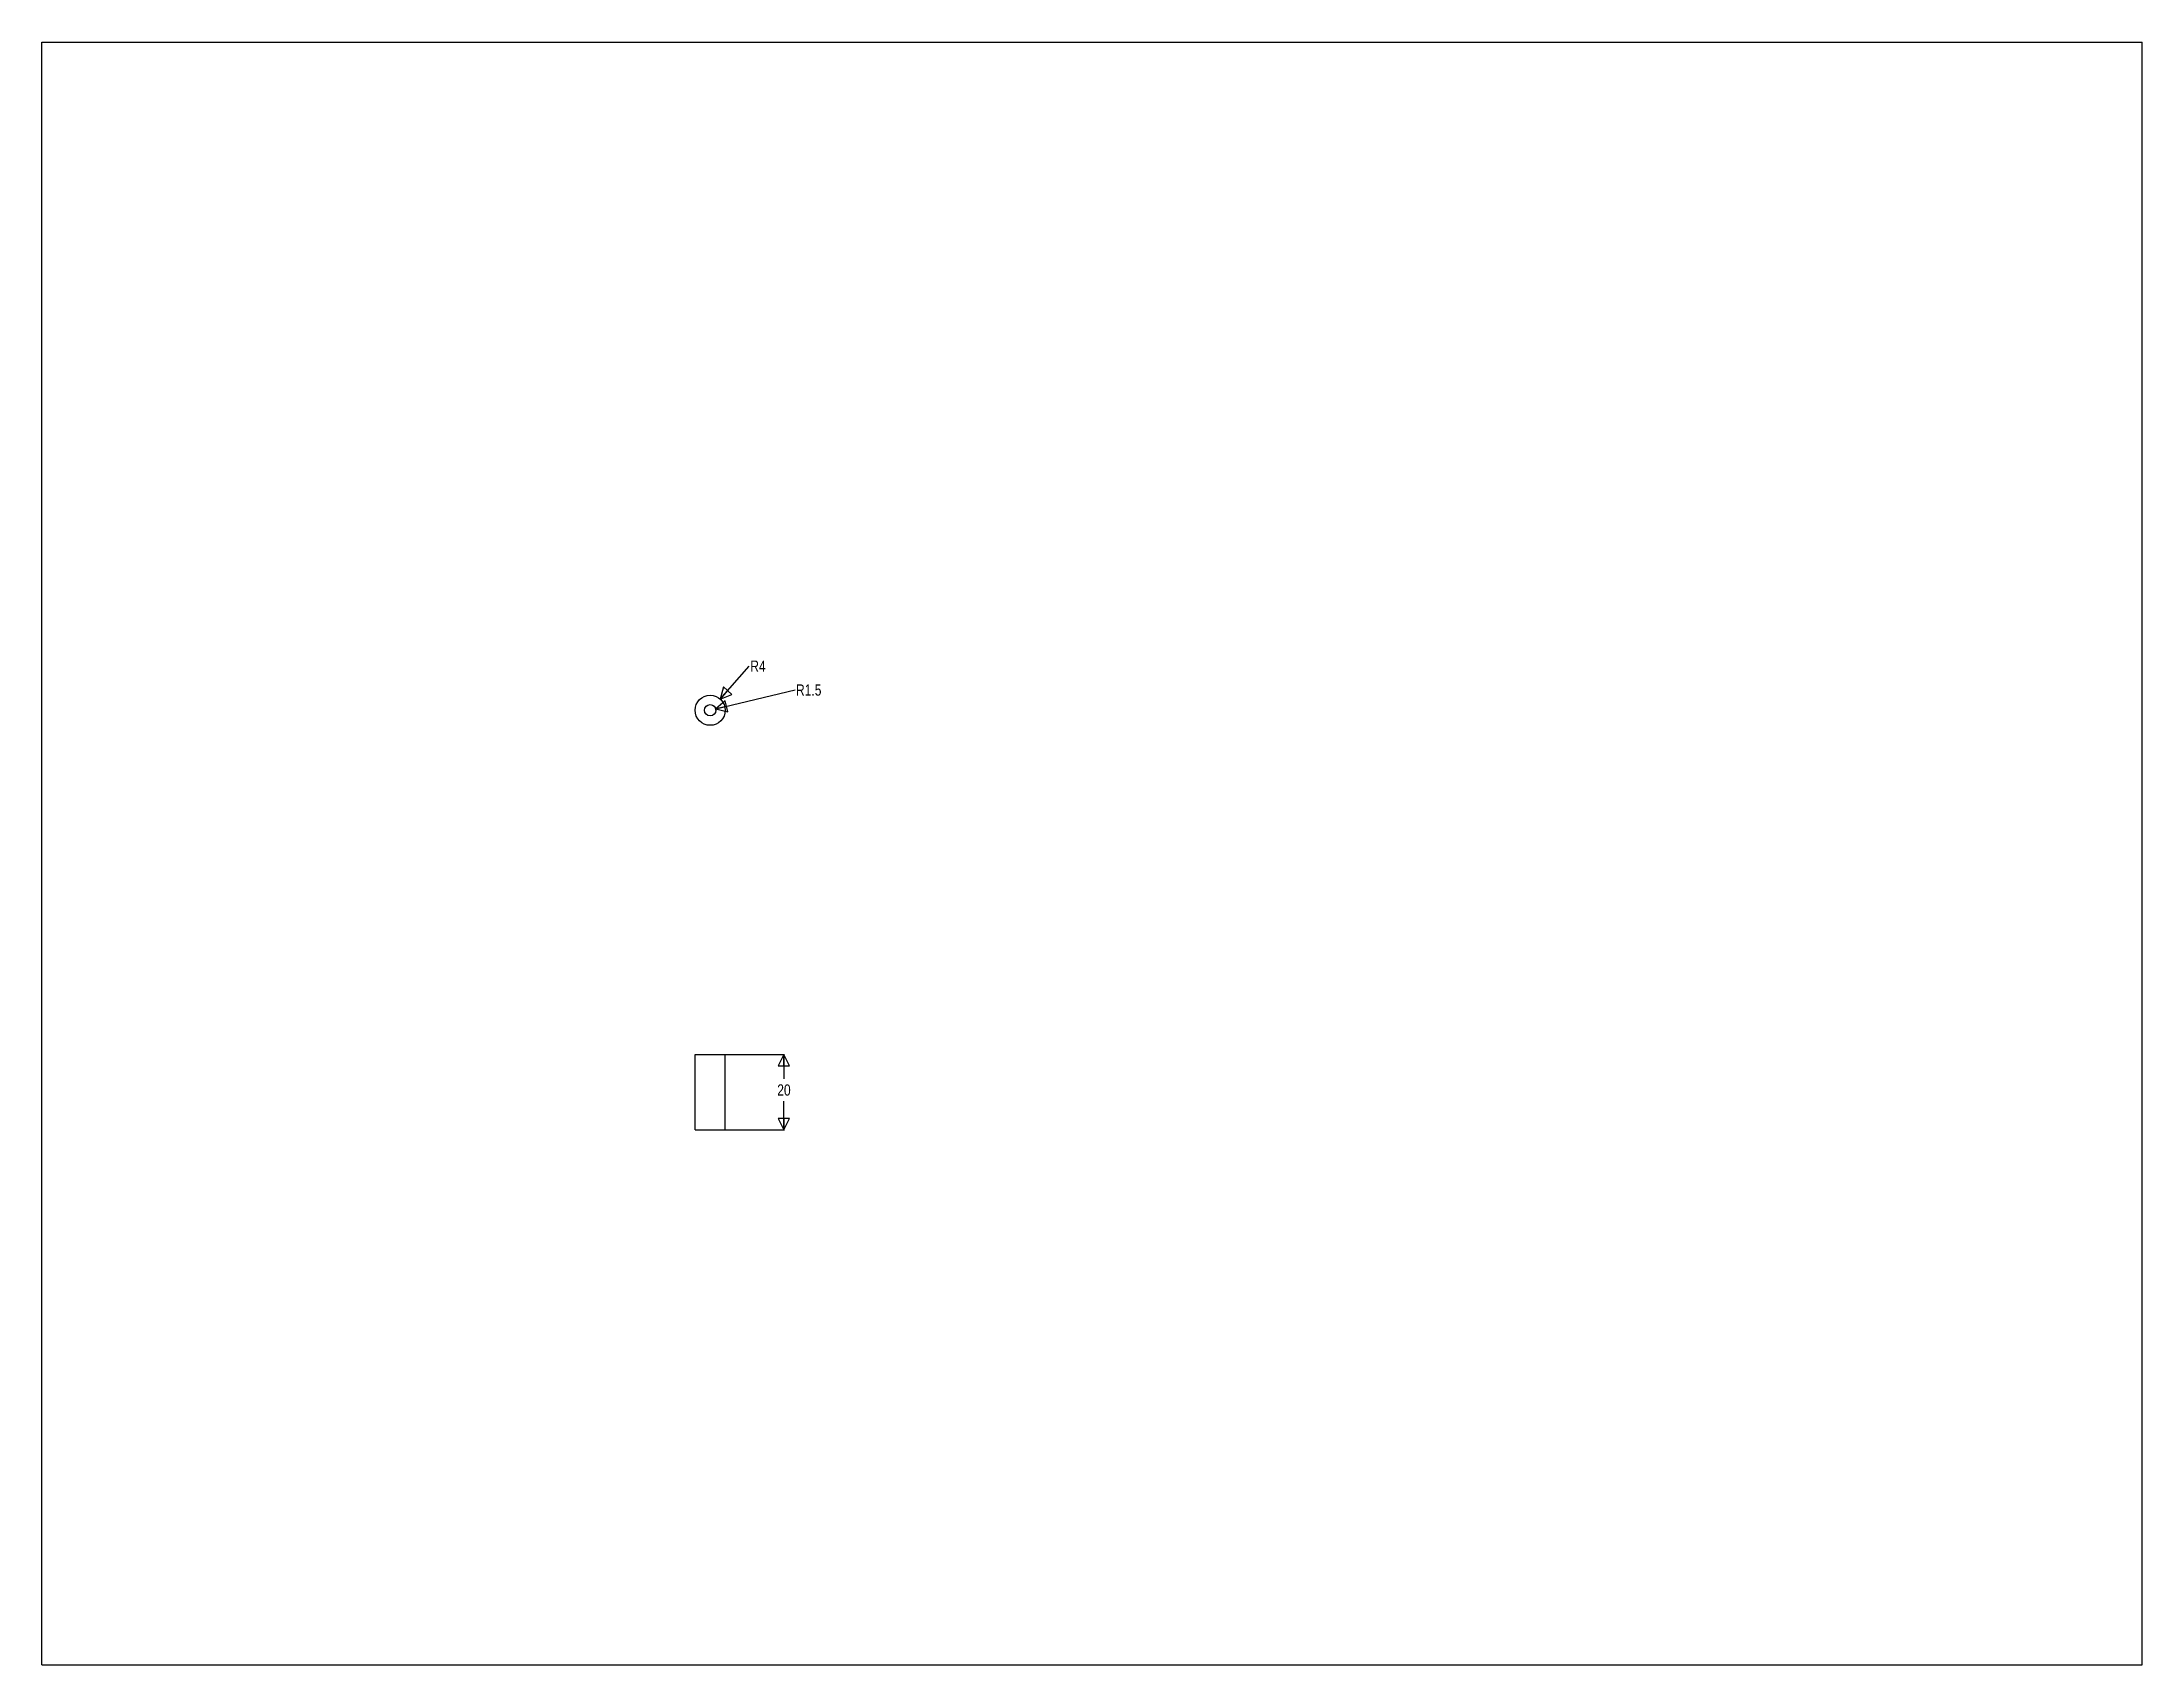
# Model space of a CAD drawing. Header units: millimetres. Extents: x 0 to 559, y 0 to 432.
import ezdxf

# ---------------------------------------------------------------- set-up
doc = ezdxf.new("R2010")
doc.units = ezdxf.units.MM
doc.header["$LTSCALE"] = 30.734
doc.layers.get('0').update_dxf_attribs({"linetype": 'CONTINUOUS'})
doc.layers.add('02___PRT_ALL_AXES', color=7, linetype='CONTINUOUS')
doc.styles.get("Standard").update_dxf_attribs({"font": 'txt', "width": 0.8})
doc.dimstyles.new('DIMSTYLE_1', dxfattribs={"dimtxt": 3, "dimasz": 3, "dimexe": 0.125, "dimexo": 0.0625, "dimtad": 0, "dimtih": 1, "dimtoh": 1, "dimdsep": 46, "dimtxsty": 'STANDARD', "dimblk": 'CLOSED', "dimblk1": 'CLOSED', "dimblk2": 'CLOSED', "dimcen": 0.09, "dimazin": 2, "dimtfac": 1, "dimtofl": 0, "dimtmove": 0, "dimatfit": 3, "dimldrblk": 'CLOSED', "dimfxl": 1, "dimtolj": 1, "dimarcsym": 0})
doc.dimstyles.new('DIMSTYLE_2', dxfattribs={"dimtxt": 3, "dimasz": 3, "dimexe": 0.125, "dimexo": 0.0625, "dimgap": 1.5, "dimtad": 0, "dimtih": 1, "dimtoh": 1, "dimdsep": 46, "dimtxsty": 'STANDARD', "dimblk": 'CLOSED', "dimblk1": 'CLOSED', "dimblk2": 'CLOSED', "dimcen": 0.09, "dimazin": 2, "dimtfac": 1, "dimtofl": 0, "dimtmove": 0, "dimatfit": 3, "dimldrblk": 'CLOSED', "dimfxl": 1, "dimtolj": 1, "dimarcsym": 0})

# ---------------------------------------------------------------- blocks, each defined once
blk = doc.blocks.new('_CLOSED')
at = {"color": 0, "linetype": 'BYBLOCK'}
for p, q in [((0, 0), (-1, 0.5)), ((-1, 0.5), (-1, -0.5)), ((-1, -0.5), (0, 0)), ((-1, 0), (0, 0))]:
    blk.add_line(p, q, dxfattribs=at)
blk = doc.blocks.new('*D0')
at = {"color": 2, "linetype": 'CONTINUOUS'}
blk.add_line((180.45, 256.99), (188.21, 265.74), dxfattribs=at)
at = {"color": 2, "linetype": 'CONTINUOUS', "xscale": 3, "yscale": 3, "zscale": 3, "rotation": 228.4235635905}
blk.add_blockref('_CLOSED', (180.45, 256.99), dxfattribs=at)
at = {"color": 2, "linetype": 'CONTINUOUS', "insert": (188.46, 267.24), "char_height": 3, "width": 4.8, "attachment_point": 1, "line_spacing_factor": 0.9}
blk.add_mtext('R4', dxfattribs=at)
blk = doc.blocks.new('*D1')
at = {"color": 2, "linetype": 'CONTINUOUS'}
blk.add_line((179.26, 254.35), (200.38, 259.4), dxfattribs=at)
at = {"color": 2, "linetype": 'CONTINUOUS', "xscale": 3, "yscale": 3, "zscale": 3, "rotation": 193.4551225702}
blk.add_blockref('_CLOSED', (179.26, 254.35), dxfattribs=at)
at = {"color": 2, "linetype": 'CONTINUOUS', "insert": (200.63, 260.9), "char_height": 3, "width": 9.6, "attachment_point": 1, "line_spacing_factor": 0.9}
blk.add_mtext('R1.5', dxfattribs=at)
blk = doc.blocks.new('*D2')
at = {"color": 2, "linetype": 'CONTINUOUS'}
for p, q in [((181.86, 162.4), (197.56, 162.4)), ((197.43, 162.4), (197.43, 155.98)), ((197.43, 142.4), (197.43, 149.98)), ((181.86, 142.4), (197.56, 142.4))]:
    blk.add_line(p, q, dxfattribs=at)
at = {"color": 2, "linetype": 'CONTINUOUS', "xscale": 3, "yscale": 3, "zscale": 3}
for p, rotation in [((197.43, 162.4), 90), ((197.43, 142.4), 270)]:
    blk.add_blockref('_CLOSED', p, dxfattribs=dict(at, rotation=rotation))
at = {"color": 2, "linetype": 'CONTINUOUS', "insert": (197.43, 154.48), "char_height": 3, "width": 4.8, "attachment_point": 2, "line_spacing_factor": 0.9}
blk.add_mtext('20', dxfattribs=at)

msp = doc.modelspace()

# ---------------------------------------------------------------- linework, layer by layer
at = {"color": 7, "linetype": 'CONTINUOUS'}
for p, q in [((0, 0), (0, 431.8)), ((0, 431.8), (558.8, 431.8)), ((558.8, 0), (558.8, 431.8)), ((0, 0), (558.8, 0))]:
    msp.add_line(p, q, dxfattribs=at)
at = {"color": 2, "linetype": 'CONTINUOUS'}
msp.add_arc((177.8, 254), 1.5, 0, 15.84107, dxfattribs=at)
at = {"layer": '02___PRT_ALL_AXES', "color": 7, "linetype": 'CONTINUOUS'}
for p, q in [((173.8, 142.4), (173.8, 162.4)), ((173.8, 162.4), (181.8, 162.4)), ((181.8, 142.4), (181.8, 162.4)), ((173.8, 142.4), (181.8, 142.4))]:
    msp.add_line(p, q, dxfattribs=at)
for radius in [4, 1.5]:
    msp.add_circle((177.8, 254), radius, dxfattribs=at)

# ---------------------------------------------------------------- dimensions: what is measured, and where the dimension line sits
at = {"color": 2, "linetype": 'CONTINUOUS'}
for mpoint, picture, middle in [((180.454, 256.992), '*D0', (190.864, 265.739)), ((179.259, 254.349), '*D1', (205.434, 259.403))]:
    dim = msp.add_radius_dim(center=(177.8, 254), mpoint=mpoint, text='R<>', dimstyle='DIMSTYLE_1', override={"dimpost": '<>'}, dxfattribs=at)
    dim.commit()
    dim.dimension.update_dxf_attribs({"geometry": picture, "text_midpoint": middle, "dimtype": 164})
dim = msp.add_linear_dim(base=(197.435, 162.4), p1=(181.8, 142.4), p2=(181.8, 162.4), angle=90, dimstyle='DIMSTYLE_2', dxfattribs=at)
dim.commit()
dim.dimension.update_dxf_attribs({"geometry": '*D2', "text_midpoint": (197.435, 152.979), "dimtype": 160})

doc.saveas('drawing.dxf')
